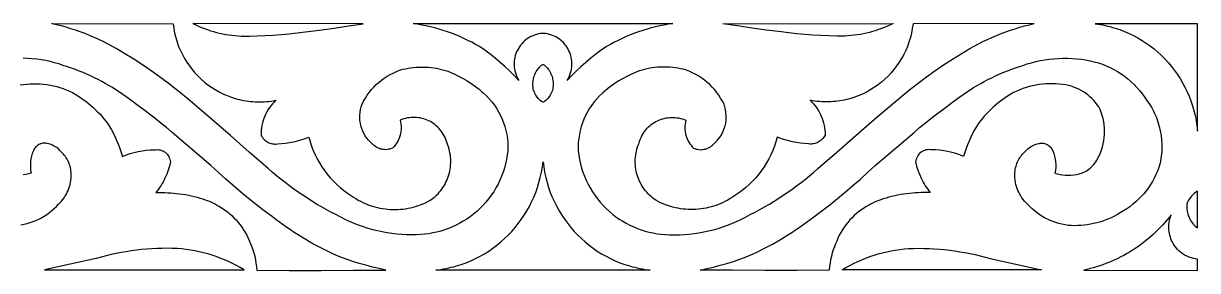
# Model space of a CAD drawing. Extents: x -75 to 228, y -166 to 132.
# Drawn here: x 67.1 to 227.8, y 98.8 to 132.5 of the extents above; entities that cross this region are included whole.
import ezdxf

# ---------------------------------------------------------------- set-up
doc = ezdxf.new("R2010")
doc.units = 0
doc.header["$MEASUREMENT"] = 0
doc.layers.get('0').update_dxf_attribs({"linetype": 'CONTINUOUS'})
doc.layers.add('LAYER_2', color=18, linetype='CONTINUOUS')

msp = doc.modelspace()

# ---------------------------------------------------------------- linework, layer by layer
for p, q in [((227.77, 117.81), (227.77, 132.45)), ((227.77, 104.58), (227.77, 109.61)), ((227.77, 98.77), (227.77, 100.34))]:
    msp.add_line(p, q)
at = {"layer": 'LAYER_2'}
for points in [[(87.57, 132.46), (87.66, 131.81), (87.78, 131.18), (87.94, 130.56), (88.12, 129.96), (88.33, 129.37), (88.58, 128.8), (88.85, 128.24), (89.14, 127.71), (89.46, 127.19), (89.81, 126.69), (90.18, 126.21), (90.57, 125.75), (90.99, 125.31), (91.42, 124.9), (91.87, 124.5), (92.35, 124.13), (92.84, 123.79), (93.34, 123.47), (93.87, 123.17), (94.4, 122.91), (94.95, 122.66), (95.23, 122.55), (95.52, 122.45), (95.8, 122.35), (96.09, 122.27), (96.38, 122.18), (96.68, 122.11), (96.97, 122.04), (97.27, 121.98), (97.58, 121.93), (97.88, 121.89), (98.18, 121.85), (98.49, 121.83), (98.8, 121.81), (99.11, 121.8), (99.42, 121.79), (99.74, 121.8), (100.05, 121.81), (100.37, 121.83), (100.68, 121.86), (101, 121.9), (101.32, 121.95), (101.64, 122.01), (101.4, 121.77), (101.17, 121.53), (100.96, 121.27), (100.76, 121), (100.58, 120.73), (100.41, 120.44), (100.26, 120.15), (100.12, 119.85), (100, 119.54), (99.89, 119.23), (99.8, 118.91), (99.73, 118.58), (99.67, 118.26), (99.63, 117.92), (99.61, 117.59), (99.61, 117.25), (99.69, 117.09), (99.79, 116.95), (99.89, 116.81), (100, 116.68), (100.13, 116.56), (100.26, 116.46), (100.4, 116.36), (100.54, 116.28), (100.69, 116.2), (100.85, 116.14), (101.01, 116.09), (101.18, 116.06), (101.35, 116.04), (101.52, 116.03), (101.69, 116.03), (101.87, 116.05), (102.42, 116.09), (102.97, 116.16), (103.51, 116.24), (104.05, 116.34), (104.59, 116.47), (105.12, 116.61), (105.64, 116.78), (106.16, 116.97), (106.33, 116.35), (106.53, 115.74), (106.76, 115.15), (107.02, 114.57), (107.3, 114), (107.61, 113.45), (107.94, 112.92), (108.3, 112.4), (108.68, 111.9), (109.09, 111.42), (109.52, 110.96), (109.97, 110.52), (110.44, 110.1), (110.94, 109.7), (111.45, 109.33), (111.98, 108.98), (112.28, 108.77), (112.59, 108.58), (112.9, 108.39), (113.22, 108.22), (113.54, 108.06), (113.86, 107.92), (114.19, 107.78), (114.52, 107.66), (114.86, 107.55), (115.2, 107.45), (115.54, 107.36), (115.88, 107.29), (116.23, 107.22), (116.58, 107.17), (116.93, 107.13), (117.28, 107.11), (117.63, 107.09), (117.98, 107.09), (118.33, 107.1), (118.68, 107.12), (119.03, 107.16), (119.38, 107.2), (119.73, 107.26), (120.07, 107.33), (120.42, 107.42), (120.76, 107.51), (121.1, 107.62), (121.44, 107.74), (121.77, 107.87), (122.1, 108.02), (122.43, 108.18), (122.75, 108.35), (122.98, 108.51), (123.21, 108.68), (123.42, 108.86), (123.63, 109.05), (123.83, 109.25), (124.01, 109.45), (124.19, 109.66), (124.36, 109.88), (124.51, 110.11), (124.66, 110.34), (124.8, 110.57), (124.92, 110.82), (125.04, 111.06), (125.14, 111.31), (125.23, 111.57), (125.32, 111.83), (125.39, 112.09), (125.45, 112.35), (125.5, 112.62), (125.54, 112.89), (125.56, 113.16), (125.58, 113.44), (125.58, 113.71), (125.57, 113.98), (125.55, 114.26), (125.52, 114.53), (125.47, 114.81), (125.42, 115.08), (125.35, 115.35), (125.27, 115.63), (125.17, 115.89), (125.06, 116.16), (124.99, 116.42), (124.9, 116.67), (124.79, 116.91), (124.68, 117.15), (124.55, 117.37), (124.42, 117.59), (124.27, 117.79), (124.11, 117.99), (123.95, 118.18), (123.77, 118.36), (123.59, 118.52), (123.39, 118.68), (123.2, 118.83), (122.99, 118.96), (122.78, 119.09), (122.56, 119.2), (122.33, 119.3), (122.1, 119.39), (121.87, 119.47), (121.63, 119.54), (121.39, 119.59), (121.14, 119.63), (120.9, 119.66), (120.65, 119.67), (120.4, 119.67), (120.15, 119.66), (119.89, 119.63), (119.64, 119.59), (119.39, 119.53), (119.14, 119.46), (118.89, 119.38), (118.64, 119.28), (118.7, 119.02), (118.75, 118.76), (118.77, 118.5), (118.78, 118.24), (118.77, 117.99), (118.75, 117.73), (118.7, 117.48), (118.64, 117.23), (118.57, 116.98), (118.47, 116.75), (118.37, 116.51), (118.24, 116.29), (118.1, 116.07), (117.95, 115.86), (117.78, 115.67), (117.59, 115.48), (117.42, 115.41), (117.24, 115.35), (117.06, 115.31), (116.87, 115.28), (116.69, 115.26), (116.51, 115.27), (116.33, 115.28), (116.15, 115.31), (115.97, 115.35), (115.8, 115.41), (115.63, 115.48), (115.46, 115.56), (115.31, 115.66), (115.16, 115.77), (115.01, 115.89), (114.88, 116.03), (114.59, 116.28), (114.33, 116.56), (114.09, 116.85), (113.88, 117.16), (113.69, 117.48), (113.53, 117.81), (113.4, 118.16), (113.29, 118.51), (113.21, 118.87), (113.15, 119.24), (113.13, 119.61), (113.13, 119.98), (113.16, 120.36), (113.22, 120.73), (113.31, 121.1), (113.43, 121.47), (113.65, 121.89), (113.89, 122.31), (114.15, 122.71), (114.43, 123.09), (114.73, 123.46), (115.05, 123.81), (115.38, 124.14), (115.73, 124.45), (116.09, 124.75), (116.47, 125.03), (116.87, 125.28), (117.28, 125.52), (117.7, 125.73), (118.13, 125.93), (118.57, 126.1), (119.03, 126.24), (119.38, 126.32), (119.73, 126.39), (120.08, 126.44), (120.43, 126.49), (120.78, 126.52), (121.14, 126.54), (121.49, 126.55), (121.84, 126.55), (122.2, 126.53), (122.55, 126.51), (122.9, 126.48), (123.25, 126.43), (123.6, 126.37), (123.95, 126.31), (124.3, 126.23), (124.65, 126.14), (125.02, 126.01), (125.39, 125.87), (125.75, 125.72), (126.11, 125.56), (126.47, 125.4), (126.82, 125.22), (127.16, 125.04), (127.5, 124.85), (127.84, 124.65), (128.17, 124.44), (128.5, 124.22), (128.82, 123.99), (129.14, 123.76), (129.45, 123.51), (129.75, 123.26), (130.05, 123), (130.46, 122.62), (130.84, 122.22), (131.2, 121.8), (131.54, 121.36), (131.85, 120.91), (132.13, 120.44), (132.39, 119.95), (132.61, 119.45), (132.81, 118.94), (132.98, 118.42), (133.13, 117.89), (133.24, 117.35), (133.32, 116.8), (133.37, 116.25), (133.39, 115.69), (133.38, 115.13), (133.3, 114.52), (133.2, 113.93), (133.08, 113.34), (132.92, 112.76), (132.74, 112.2), (132.53, 111.64), (132.3, 111.09), (132.04, 110.55), (131.76, 110.03), (131.45, 109.52), (131.12, 109.03), (130.76, 108.55), (130.38, 108.09), (129.98, 107.64), (129.56, 107.22), (129.12, 106.81), (128.68, 106.45), (128.23, 106.11), (127.76, 105.79), (127.29, 105.49), (126.8, 105.21), (126.3, 104.96), (125.79, 104.72), (125.27, 104.51), (124.75, 104.32), (124.21, 104.15), (123.67, 104.01), (123.13, 103.89), (122.57, 103.79), (122.02, 103.72), (121.45, 103.67), (120.89, 103.65), (120.21, 103.64), (119.54, 103.65), (118.87, 103.68), (118.19, 103.74), (117.53, 103.81), (116.86, 103.91), (116.2, 104.03), (115.55, 104.17), (114.89, 104.33), (114.25, 104.52), (113.61, 104.72), (112.97, 104.95), (112.35, 105.19), (111.73, 105.46), (111.12, 105.75), (110.51, 106.06), (109.84, 106.39), (109.18, 106.74), (108.52, 107.09), (107.87, 107.46), (107.22, 107.84), (106.58, 108.23), (105.95, 108.62), (105.33, 109.03), (104.71, 109.45), (104.09, 109.88), (103.49, 110.32), (102.89, 110.77), (102.3, 111.23), (101.72, 111.7), (101.14, 112.18), (100.57, 112.67), (98, 114.93), (95.42, 117.18), (92.82, 119.41), (90.21, 121.64), (89.12, 122.56), (88.01, 123.46), (86.88, 124.34), (85.73, 125.2), (84.56, 126.03), (83.38, 126.83), (82.18, 127.61), (80.97, 128.37), (80.39, 128.73), (79.8, 129.07), (79.21, 129.4), (78.61, 129.72), (78, 130.02), (77.39, 130.31), (76.77, 130.59), (76.15, 130.85), (75.52, 131.11), (74.88, 131.34), (74.24, 131.57), (73.6, 131.78), (72.95, 131.98), (72.3, 132.16), (71.64, 132.33), (70.98, 132.49)], [(113.59, 132.45), (90.28, 132.48), (90.67, 132.29), (91.06, 132.11), (91.46, 131.95), (91.86, 131.79), (92.27, 131.65), (92.68, 131.51), (93.09, 131.39), (93.51, 131.28), (93.92, 131.18), (94.35, 131.09), (94.77, 131.01), (95.19, 130.94), (95.62, 130.88), (96.05, 130.83), (96.48, 130.8), (96.91, 130.78), (98.01, 130.77), (99.1, 130.79), (100.19, 130.83), (101.28, 130.89), (102.37, 130.98), (103.46, 131.08), (104.54, 131.21), (105.63, 131.36), (107.62, 131.6), (109.61, 131.87), (111.6, 132.15)], [(138.2, 131.13), (138.17, 131.13), (137.87, 131.11), (137.59, 131.06), (137.31, 131), (137.04, 130.92), (136.79, 130.82), (136.54, 130.71), (136.3, 130.58), (136.08, 130.43), (135.86, 130.28), (135.66, 130.11), (135.47, 129.92), (135.29, 129.73), (135.12, 129.53), (134.97, 129.31), (134.83, 129.09), (134.7, 128.86), (134.59, 128.62), (134.49, 128.38), (134.41, 128.13), (134.35, 127.87), (134.3, 127.61), (134.26, 127.35), (134.25, 127.08), (134.25, 126.81), (134.26, 126.54), (134.3, 126.27), (134.35, 126.01), (134.43, 125.74), (134.52, 125.47), (134.63, 125.21), (134.76, 124.95), (134.91, 124.69), (134.3, 125.34), (133.66, 125.98), (133.01, 126.59), (132.35, 127.18), (131.66, 127.75), (130.96, 128.3), (130.24, 128.83), (129.5, 129.34), (128.98, 129.64), (128.44, 129.92), (127.9, 130.19), (127.36, 130.45), (126.81, 130.7), (126.25, 130.93), (125.69, 131.15), (125.12, 131.35), (124.55, 131.54), (123.97, 131.72), (123.39, 131.88), (122.81, 132.03), (122.22, 132.16), (121.63, 132.28), (121.04, 132.39), (120.44, 132.48), (138.17, 132.49), (138.2, 132.49), (138.24, 132.49), (155.96, 132.48), (155.37, 132.39), (154.77, 132.28), (154.18, 132.16), (153.59, 132.03), (153.01, 131.88), (152.43, 131.72), (151.85, 131.54), (151.28, 131.35), (150.72, 131.15), (150.15, 130.93), (149.6, 130.7), (149.05, 130.45), (148.5, 130.19), (147.96, 129.92), (147.43, 129.64), (146.9, 129.34), (146.17, 128.83), (145.45, 128.3), (144.74, 127.75), (144.06, 127.18), (143.39, 126.59), (142.74, 125.98), (142.11, 125.34), (141.49, 124.69), (141.64, 124.95), (141.77, 125.21), (141.88, 125.47), (141.98, 125.74), (142.05, 126.01), (142.1, 126.27), (142.14, 126.54), (142.16, 126.81), (142.16, 127.08), (142.14, 127.35), (142.11, 127.61), (142.06, 127.87), (141.99, 128.13), (141.91, 128.38), (141.81, 128.62), (141.7, 128.86), (141.58, 129.09), (141.44, 129.31), (141.28, 129.53), (141.12, 129.73), (140.94, 129.92), (140.75, 130.11), (140.54, 130.28), (140.33, 130.43), (140.1, 130.58), (139.86, 130.71), (139.62, 130.82), (139.36, 130.92), (139.09, 131), (138.82, 131.06), (138.53, 131.11), (138.24, 131.13)], [(188.84, 132.46), (188.74, 131.81), (188.62, 131.18), (188.47, 130.56), (188.28, 129.96), (188.07, 129.37), (187.83, 128.8), (187.56, 128.24), (187.26, 127.71), (186.94, 127.19), (186.59, 126.69), (186.22, 126.21), (185.83, 125.75), (185.42, 125.31), (184.98, 124.9), (184.53, 124.5), (184.06, 124.13), (183.57, 123.79), (183.06, 123.47), (182.54, 123.17), (182, 122.91), (181.45, 122.66), (181.17, 122.55), (180.89, 122.45), (180.6, 122.35), (180.31, 122.27), (180.02, 122.18), (179.72, 122.11), (179.43, 122.04), (179.13, 121.98), (178.83, 121.93), (178.52, 121.89), (178.22, 121.85), (177.91, 121.83), (177.6, 121.81), (177.29, 121.8), (176.98, 121.79), (176.67, 121.8), (176.35, 121.81), (176.04, 121.83), (175.72, 121.86), (175.4, 121.9), (175.09, 121.95), (174.77, 122.01), (175.01, 121.77), (175.23, 121.53), (175.45, 121.27), (175.64, 121), (175.83, 120.73), (175.99, 120.44), (176.15, 120.15), (176.28, 119.85), (176.41, 119.54), (176.51, 119.23), (176.6, 118.91), (176.67, 118.58), (176.73, 118.26), (176.77, 117.92), (176.79, 117.59), (176.79, 117.25), (176.71, 117.09), (176.62, 116.95), (176.51, 116.81), (176.4, 116.68), (176.28, 116.56), (176.14, 116.46), (176.01, 116.36), (175.86, 116.28), (175.71, 116.2), (175.55, 116.14), (175.39, 116.09), (175.22, 116.06), (175.05, 116.04), (174.88, 116.03), (174.71, 116.03), (174.53, 116.05), (173.98, 116.09), (173.44, 116.16), (172.89, 116.24), (172.35, 116.34), (171.82, 116.47), (171.29, 116.61), (170.76, 116.78), (170.24, 116.97), (170.07, 116.35), (169.87, 115.74), (169.64, 115.15), (169.38, 114.57), (169.1, 114), (168.79, 113.45), (168.46, 112.92), (168.1, 112.4), (167.72, 111.9), (167.31, 111.42), (166.88, 110.96), (166.43, 110.52), (165.96, 110.1), (165.47, 109.7), (164.95, 109.33), (164.42, 108.98), (164.12, 108.77), (163.81, 108.58), (163.5, 108.39), (163.19, 108.22), (162.87, 108.06), (162.54, 107.92), (162.21, 107.78), (161.88, 107.66), (161.54, 107.55), (161.2, 107.45), (160.86, 107.36), (160.52, 107.29), (160.17, 107.22), (159.83, 107.17), (159.48, 107.13), (159.13, 107.11), (158.78, 107.09), (158.42, 107.09), (158.07, 107.1), (157.72, 107.12), (157.37, 107.16), (157.02, 107.2), (156.68, 107.26), (156.33, 107.33), (155.98, 107.42), (155.64, 107.51), (155.3, 107.62), (154.97, 107.74), (154.63, 107.87), (154.3, 108.02), (153.98, 108.18), (153.65, 108.35), (153.42, 108.51), (153.19, 108.68), (152.98, 108.86), (152.77, 109.05), (152.58, 109.25), (152.39, 109.45), (152.21, 109.66), (152.05, 109.88), (151.89, 110.11), (151.74, 110.34), (151.61, 110.57), (151.48, 110.82), (151.37, 111.06), (151.26, 111.31), (151.17, 111.57), (151.09, 111.83), (151.01, 112.09), (150.95, 112.35), (150.9, 112.62), (150.87, 112.89), (150.84, 113.16), (150.83, 113.44), (150.82, 113.71), (150.83, 113.98), (150.85, 114.26), (150.88, 114.53), (150.93, 114.81), (150.99, 115.08), (151.06, 115.35), (151.14, 115.63), (151.23, 115.89), (151.34, 116.16), (151.42, 116.42), (151.51, 116.67), (151.61, 116.91), (151.72, 117.15), (151.85, 117.37), (151.99, 117.59), (152.13, 117.79), (152.29, 117.99), (152.46, 118.18), (152.63, 118.36), (152.82, 118.52), (153.01, 118.68), (153.21, 118.83), (153.41, 118.96), (153.63, 119.09), (153.85, 119.2), (154.07, 119.3), (154.3, 119.39), (154.53, 119.47), (154.77, 119.54), (155.01, 119.59), (155.26, 119.63), (155.51, 119.66), (155.75, 119.67), (156.01, 119.67), (156.26, 119.66), (156.51, 119.63), (156.76, 119.59), (157.01, 119.53), (157.27, 119.46), (157.52, 119.38), (157.76, 119.28), (157.7, 119.02), (157.66, 118.76), (157.63, 118.5), (157.62, 118.24), (157.63, 117.99), (157.66, 117.73), (157.7, 117.48), (157.76, 117.23), (157.84, 116.98), (157.93, 116.75), (158.04, 116.51), (158.16, 116.29), (158.3, 116.07), (158.46, 115.86), (158.63, 115.67), (158.81, 115.48), (158.99, 115.41), (159.17, 115.35), (159.35, 115.31), (159.53, 115.28), (159.71, 115.26), (159.89, 115.27), (160.08, 115.28), (160.26, 115.31), (160.43, 115.35), (160.61, 115.41), (160.77, 115.48), (160.94, 115.56), (161.1, 115.66), (161.25, 115.77), (161.39, 115.89), (161.52, 116.03), (161.81, 116.28), (162.07, 116.56), (162.31, 116.85), (162.52, 117.16), (162.71, 117.48), (162.87, 117.81), (163.01, 118.16), (163.11, 118.51), (163.2, 118.87), (163.25, 119.24), (163.28, 119.61), (163.27, 119.98), (163.24, 120.36), (163.18, 120.73), (163.09, 121.1), (162.97, 121.47), (162.75, 121.89), (162.51, 122.31), (162.25, 122.71), (161.97, 123.09), (161.67, 123.46), (161.36, 123.81), (161.02, 124.14), (160.67, 124.45), (160.31, 124.75), (159.93, 125.03), (159.53, 125.28), (159.13, 125.52), (158.71, 125.73), (158.27, 125.93), (157.83, 126.1), (157.38, 126.24), (157.03, 126.32), (156.68, 126.39), (156.33, 126.44), (155.97, 126.49), (155.62, 126.52), (155.27, 126.54), (154.91, 126.55), (154.56, 126.55), (154.21, 126.53), (153.85, 126.51), (153.5, 126.48), (153.15, 126.43), (152.8, 126.37), (152.45, 126.31), (152.1, 126.23), (151.76, 126.14), (151.39, 126.01), (151.02, 125.87), (150.65, 125.72), (150.29, 125.56), (149.94, 125.4), (149.59, 125.22), (149.24, 125.04), (148.9, 124.85), (148.56, 124.65), (148.23, 124.44), (147.9, 124.22), (147.58, 123.99), (147.27, 123.76), (146.96, 123.51), (146.65, 123.26), (146.36, 123), (145.95, 122.62), (145.56, 122.22), (145.2, 121.8), (144.86, 121.36), (144.55, 120.91), (144.27, 120.44), (144.02, 119.95), (143.79, 119.45), (143.59, 118.94), (143.42, 118.42), (143.28, 117.89), (143.17, 117.35), (143.08, 116.8), (143.03, 116.25), (143.01, 115.69), (143.03, 115.13), (143.1, 114.52), (143.2, 113.93), (143.33, 113.34), (143.48, 112.76), (143.66, 112.2), (143.87, 111.64), (144.1, 111.09), (144.36, 110.55), (144.65, 110.03), (144.95, 109.52), (145.29, 109.03), (145.64, 108.55), (146.02, 108.09), (146.42, 107.64), (146.84, 107.22), (147.29, 106.81), (147.72, 106.45), (148.18, 106.11), (148.64, 105.79), (149.12, 105.49), (149.6, 105.21), (150.1, 104.96), (150.61, 104.72), (151.13, 104.51), (151.65, 104.32), (152.19, 104.15), (152.73, 104.01), (153.28, 103.89), (153.83, 103.79), (154.39, 103.72), (154.95, 103.67), (155.51, 103.65), (156.19, 103.64), (156.86, 103.65), (157.54, 103.68), (158.21, 103.74), (158.88, 103.81), (159.54, 103.91), (160.2, 104.03), (160.86, 104.17), (161.51, 104.33), (162.16, 104.52), (162.8, 104.72), (163.43, 104.95), (164.06, 105.19), (164.68, 105.46), (165.29, 105.75), (165.89, 106.06), (166.56, 106.39), (167.22, 106.74), (167.88, 107.09), (168.53, 107.46), (169.18, 107.84), (169.82, 108.23), (170.45, 108.62), (171.08, 109.03), (171.7, 109.45), (172.31, 109.88), (172.91, 110.32), (173.51, 110.77), (174.1, 111.23), (174.69, 111.7), (175.26, 112.18), (175.83, 112.67), (178.4, 114.93), (180.99, 117.18), (183.58, 119.41), (186.19, 121.64), (187.29, 122.56), (188.4, 123.46), (189.53, 124.34), (190.68, 125.2), (191.84, 126.03), (193.02, 126.83), (194.22, 127.61), (195.44, 128.37), (196.02, 128.73), (196.6, 129.07), (197.2, 129.4), (197.8, 129.72), (198.4, 130.02), (199.02, 130.31), (199.63, 130.59), (200.26, 130.85), (200.89, 131.11), (201.52, 131.34), (202.16, 131.57), (202.8, 131.78), (203.45, 131.98), (204.1, 132.16), (204.76, 132.33), (205.42, 132.49)], [(162.81, 132.45), (186.13, 132.48), (185.74, 132.29), (185.34, 132.11), (184.94, 131.95), (184.54, 131.79), (184.13, 131.65), (183.72, 131.51), (183.31, 131.39), (182.9, 131.28), (182.48, 131.18), (182.06, 131.09), (181.63, 131.01), (181.21, 130.94), (180.78, 130.88), (180.35, 130.83), (179.92, 130.8), (179.49, 130.78), (178.4, 130.77), (177.3, 130.79), (176.21, 130.83), (175.12, 130.89), (174.03, 130.98), (172.94, 131.08), (171.86, 131.21), (170.78, 131.36), (168.78, 131.6), (166.79, 131.87), (164.8, 132.15)], [(220.56, 122.37), (220.75, 122.12), (220.94, 121.86), (221.12, 121.6), (221.3, 121.33), (221.46, 121.06), (221.61, 120.78), (221.76, 120.5), (221.9, 120.22), (222.03, 119.93), (222.15, 119.64), (222.26, 119.34), (222.36, 119.05), (222.54, 118.44), (222.68, 117.83), (222.79, 117.22), (222.85, 116.59), (222.89, 115.96), (222.88, 115.33), (222.87, 115.02), (222.84, 114.7), (222.81, 114.39), (222.76, 114.07), (222.71, 113.76), (222.64, 113.44), (222.57, 113.13), (222.49, 112.82), (222.3, 112.33), (222.08, 111.85), (221.85, 111.39), (221.6, 110.93), (221.33, 110.49), (221.04, 110.06), (220.73, 109.64), (220.4, 109.24), (220.05, 108.86), (219.69, 108.49), (219.32, 108.13), (218.92, 107.8), (218.51, 107.48), (218.09, 107.18), (217.65, 106.89), (217.2, 106.63), (216.82, 106.41), (216.43, 106.2), (216.04, 106.01), (215.63, 105.83), (215.23, 105.66), (214.81, 105.52), (214.4, 105.38), (213.98, 105.27), (213.55, 105.16), (213.12, 105.08), (212.69, 105.01), (212.25, 104.95), (211.82, 104.91), (211.38, 104.89), (210.94, 104.88), (210.5, 104.89), (210.07, 104.93), (209.64, 104.99), (209.22, 105.08), (208.81, 105.18), (208.4, 105.3), (208, 105.44), (207.6, 105.6), (207.22, 105.78), (206.84, 105.97), (206.47, 106.19), (206.11, 106.42), (205.77, 106.67), (205.43, 106.94), (205.11, 107.22), (204.8, 107.52), (204.5, 107.84), (204.29, 108.04), (204.1, 108.25), (203.91, 108.47), (203.74, 108.7), (203.58, 108.94), (203.44, 109.19), (203.3, 109.44), (203.19, 109.7), (203.08, 109.97), (202.99, 110.24), (202.92, 110.52), (202.86, 110.8), (202.81, 111.08), (202.78, 111.37), (202.77, 111.66), (202.77, 111.95), (202.78, 112.16), (202.8, 112.38), (202.83, 112.58), (202.87, 112.79), (202.93, 112.99), (202.99, 113.19), (203.06, 113.39), (203.14, 113.58), (203.23, 113.77), (203.33, 113.96), (203.44, 114.14), (203.56, 114.31), (203.68, 114.48), (203.82, 114.64), (203.96, 114.79), (204.11, 114.94), (204.31, 115.16), (204.53, 115.36), (204.76, 115.54), (205, 115.7), (205.26, 115.84), (205.53, 115.96), (205.81, 116.05), (206.1, 116.11), (206.25, 116.13), (206.39, 116.14), (206.53, 116.14), (206.67, 116.13), (206.81, 116.1), (206.95, 116.06), (207.08, 116.01), (207.21, 115.95), (207.33, 115.87), (207.44, 115.79), (207.55, 115.7), (207.65, 115.6), (207.74, 115.49), (207.82, 115.37), (207.89, 115.24), (207.95, 115.11), (208.09, 114.74), (208.2, 114.37), (208.29, 113.99), (208.34, 113.61), (208.36, 113.23), (208.36, 112.84), (208.32, 112.45), (208.25, 112.07), (208.61, 111.96), (208.97, 111.88), (209.34, 111.82), (209.71, 111.79), (210.08, 111.78), (210.45, 111.79), (210.82, 111.82), (211.19, 111.88), (211.42, 111.93), (211.65, 111.99), (211.87, 112.06), (212.09, 112.14), (212.3, 112.24), (212.51, 112.35), (212.7, 112.47), (212.89, 112.6), (213.08, 112.75), (213.25, 112.9), (213.41, 113.07), (213.57, 113.24), (213.71, 113.43), (213.85, 113.62), (213.97, 113.82), (214.08, 114.03), (214.29, 114.42), (214.47, 114.82), (214.62, 115.23), (214.76, 115.65), (214.86, 116.07), (214.95, 116.49), (215.01, 116.92), (215.04, 117.35), (215.05, 117.79), (215.04, 118.22), (215, 118.65), (214.94, 119.08), (214.85, 119.51), (214.74, 119.93), (214.6, 120.35), (214.44, 120.76), (214.25, 121.09), (214.03, 121.4), (213.81, 121.69), (213.56, 121.98), (213.31, 122.24), (213.04, 122.5), (212.75, 122.74), (212.46, 122.96), (212.15, 123.16), (211.83, 123.35), (211.51, 123.53), (211.17, 123.68), (210.83, 123.82), (210.47, 123.93), (210.11, 124.03), (209.74, 124.11), (209.29, 124.18), (208.83, 124.23), (208.37, 124.26), (207.91, 124.27), (207.46, 124.27), (207, 124.25), (206.55, 124.21), (206.09, 124.15), (205.64, 124.07), (205.19, 123.98), (204.75, 123.87), (204.31, 123.74), (203.88, 123.6), (203.45, 123.43), (203.02, 123.25), (202.6, 123.06), (202.23, 122.84), (201.86, 122.62), (201.49, 122.38), (201.14, 122.13), (200.79, 121.88), (200.45, 121.61), (200.11, 121.34), (199.79, 121.05), (199.47, 120.75), (199.17, 120.45), (198.87, 120.14), (198.58, 119.82), (198.3, 119.48), (198.03, 119.14), (197.76, 118.8), (197.51, 118.44), (197.24, 117.95), (196.99, 117.46), (196.74, 116.95), (196.52, 116.44), (196.3, 115.93), (196.1, 115.41), (195.92, 114.88), (195.75, 114.35), (195.23, 114.56), (194.7, 114.74), (194.16, 114.89), (193.62, 115.02), (193.07, 115.11), (192.51, 115.18), (191.95, 115.22), (191.39, 115.23), (191.19, 115.26), (190.99, 115.27), (190.8, 115.25), (190.61, 115.22), (190.43, 115.17), (190.25, 115.1), (190.08, 115.01), (189.93, 114.9), (189.78, 114.78), (189.65, 114.65), (189.53, 114.5), (189.43, 114.34), (189.34, 114.16), (189.27, 113.98), (189.22, 113.79), (189.19, 113.58), (189.33, 113.01), (189.5, 112.45), (189.7, 111.9), (189.94, 111.36), (190.21, 110.84), (190.35, 110.59), (190.51, 110.34), (190.67, 110.1), (190.84, 109.86), (191.01, 109.62), (191.2, 109.4), (190.79, 109.41), (190.38, 109.41), (189.97, 109.41), (189.56, 109.39), (189.15, 109.37), (188.75, 109.34), (188.34, 109.29), (187.94, 109.24), (187.53, 109.19), (187.13, 109.12), (186.73, 109.04), (186.33, 108.96), (185.93, 108.86), (185.54, 108.76), (185.14, 108.65), (184.75, 108.53), (184.45, 108.43), (184.16, 108.32), (183.87, 108.21), (183.58, 108.09), (183.3, 107.95), (183.02, 107.81), (182.75, 107.66), (182.48, 107.51), (182.12, 107.29), (181.77, 107.05), (181.44, 106.8), (181.11, 106.53), (180.79, 106.26), (180.49, 105.96), (180.2, 105.66), (179.92, 105.34), (179.66, 105.01), (179.41, 104.67), (179.17, 104.31), (178.96, 103.95), (178.75, 103.57), (178.56, 103.19), (178.39, 102.79), (178.24, 102.39), (178.07, 102), (177.92, 101.59), (177.78, 101.16), (177.66, 100.71), (177.56, 100.24), (177.48, 99.77), (177.42, 99.29), (177.37, 98.8), (172.96, 98.77), (168.55, 98.77), (164.13, 98.79), (159.72, 98.83), (160.64, 99.02), (161.55, 99.24), (162.45, 99.47), (163.35, 99.73), (164.25, 100.01), (165.13, 100.31), (166.01, 100.64), (166.89, 100.98), (167.44, 101.25), (167.99, 101.52), (168.53, 101.8), (169.08, 102.09), (169.61, 102.38), (170.15, 102.69), (170.68, 102.99), (171.2, 103.31), (171.72, 103.63), (172.24, 103.96), (172.75, 104.3), (173.26, 104.65), (173.76, 105), (174.26, 105.36), (174.76, 105.72), (175.25, 106.09), (176.34, 106.91), (177.43, 107.74), (178.5, 108.6), (179.56, 109.46), (180.6, 110.35), (181.63, 111.25), (182.65, 112.17), (183.65, 113.1), (188.97, 117.63), (189.73, 118.27), (190.5, 118.89), (191.27, 119.51), (192.06, 120.12), (192.85, 120.72), (193.64, 121.31), (194.44, 121.9), (195.25, 122.47), (195.71, 122.8), (196.17, 123.12), (196.65, 123.44), (197.12, 123.74), (197.61, 124.03), (198.1, 124.31), (198.59, 124.58), (199.09, 124.84), (199.6, 125.09), (200.11, 125.33), (200.62, 125.56), (201.14, 125.78), (201.67, 125.99), (202.2, 126.19), (202.73, 126.38), (203.27, 126.56), (203.86, 126.77), (204.45, 126.97), (205.05, 127.14), (205.66, 127.29), (206.27, 127.42), (206.88, 127.52), (207.49, 127.61), (208.11, 127.67), (208.73, 127.72), (209.35, 127.74), (209.97, 127.74), (210.6, 127.71), (211.22, 127.67), (211.84, 127.6), (212.46, 127.51), (213.07, 127.4), (213.64, 127.27), (214.2, 127.11), (214.75, 126.93), (215.28, 126.72), (215.81, 126.48), (216.32, 126.22), (216.82, 125.94), (217.3, 125.63), (217.77, 125.29), (218.23, 124.94), (218.66, 124.56), (219.08, 124.17), (219.48, 123.75), (219.86, 123.31), (220.22, 122.85)], [(138.2, 121.76), (138.19, 121.75), (138.18, 121.76), (138.16, 121.75), (137.99, 121.86), (137.83, 121.99), (137.68, 122.12), (137.54, 122.26), (137.41, 122.41), (137.3, 122.56), (137.2, 122.72), (137.11, 122.89), (137.04, 123.06), (136.97, 123.23), (136.92, 123.41), (136.87, 123.59), (136.84, 123.77), (136.82, 123.96), (136.81, 124.14), (136.81, 124.33), (136.83, 124.52), (136.85, 124.7), (136.88, 124.89), (136.92, 125.07), (136.97, 125.25), (137.04, 125.43), (137.11, 125.6), (137.19, 125.77), (137.28, 125.94), (137.38, 126.1), (137.49, 126.25), (137.61, 126.4), (137.73, 126.53), (137.87, 126.67), (138.01, 126.79), (138.16, 126.9), (138.18, 126.89), (138.19, 126.9), (138.2, 126.89), (138.22, 126.9), (138.23, 126.89), (138.24, 126.9), (138.39, 126.79), (138.53, 126.67), (138.67, 126.53), (138.8, 126.4), (138.91, 126.25), (139.02, 126.1), (139.12, 125.94), (139.21, 125.77), (139.29, 125.6), (139.37, 125.43), (139.43, 125.25), (139.48, 125.07), (139.52, 124.89), (139.56, 124.7), (139.58, 124.52), (139.59, 124.33), (139.59, 124.14), (139.58, 123.96), (139.56, 123.77), (139.53, 123.59), (139.49, 123.41), (139.43, 123.23), (139.37, 123.06), (139.29, 122.89), (139.2, 122.72), (139.1, 122.56), (138.99, 122.41), (138.86, 122.26), (138.73, 122.12), (138.58, 121.99), (138.41, 121.86), (138.24, 121.75), (138.23, 121.76), (138.22, 121.75)], [(138.2, 98.83), (123.52, 98.83), (123.88, 98.87), (124.24, 98.92), (124.6, 98.98), (124.95, 99.05), (125.3, 99.12), (125.65, 99.2), (126, 99.28), (126.34, 99.38), (126.68, 99.48), (127.02, 99.59), (127.68, 99.83), (128.33, 100.09), (128.96, 100.39), (129.58, 100.7), (130.19, 101.05), (130.78, 101.42), (131.35, 101.81), (131.9, 102.22), (132.44, 102.66), (132.95, 103.12), (133.45, 103.6), (133.93, 104.1), (134.38, 104.63), (134.82, 105.17), (135.23, 105.73), (135.62, 106.3), (135.99, 106.9), (136.33, 107.51), (136.64, 108.13), (136.94, 108.77), (137.2, 109.43), (137.44, 110.1), (137.65, 110.78), (137.83, 111.47), (137.98, 112.18), (138.11, 112.9), (138.2, 113.62), (138.29, 112.9), (138.42, 112.18), (138.57, 111.47), (138.75, 110.78), (138.96, 110.1), (139.2, 109.43), (139.47, 108.77), (139.76, 108.13), (140.07, 107.51), (140.42, 106.9), (140.78, 106.3), (141.17, 105.73), (141.58, 105.17), (142.02, 104.63), (142.48, 104.1), (142.95, 103.6), (143.45, 103.12), (143.97, 102.66), (144.5, 102.22), (145.06, 101.81), (145.63, 101.42), (146.22, 101.05), (146.82, 100.7), (147.44, 100.39), (148.08, 100.09), (148.72, 99.83), (149.39, 99.59), (149.72, 99.48), (150.06, 99.38), (150.41, 99.28), (150.75, 99.2), (151.1, 99.12), (151.45, 99.05), (151.8, 98.98), (152.16, 98.92), (152.52, 98.87), (152.88, 98.83)], [(77.04, 100.4), (73.51, 99.64), (69.99, 98.86), (97.28, 98.85), (96.76, 99.16), (96.23, 99.45), (95.69, 99.73), (95.14, 99.99), (94.59, 100.23), (94.03, 100.45), (93.47, 100.66), (92.9, 100.86), (92.32, 101.03), (91.74, 101.19), (91.15, 101.33), (90.56, 101.45), (89.97, 101.56), (89.37, 101.65), (88.77, 101.72), (88.17, 101.77), (87.46, 101.79), (86.76, 101.8), (86.05, 101.79), (85.35, 101.77), (84.65, 101.73), (83.95, 101.68), (83.25, 101.61), (82.55, 101.53), (81.85, 101.44), (81.16, 101.33), (80.46, 101.21), (79.77, 101.08), (79.08, 100.93), (78.4, 100.77), (77.72, 100.59)], [(199.37, 100.4), (202.89, 99.64), (206.42, 98.86), (179.12, 98.85), (179.65, 99.16), (180.18, 99.45), (180.71, 99.73), (181.26, 99.99), (181.81, 100.23), (182.37, 100.45), (182.94, 100.66), (183.51, 100.86), (184.08, 101.03), (184.66, 101.19), (185.25, 101.33), (185.84, 101.45), (186.43, 101.56), (187.03, 101.65), (187.63, 101.72), (188.23, 101.77), (188.94, 101.79), (189.64, 101.8), (190.35, 101.79), (191.05, 101.77), (191.75, 101.73), (192.46, 101.68), (193.16, 101.61), (193.86, 101.53), (194.55, 101.44), (195.25, 101.33), (195.94, 101.21), (196.63, 101.08), (197.32, 100.93), (198.01, 100.77), (198.69, 100.59)]]:
    msp.add_lwpolyline(points, close=True, dxfattribs=at)
for points in [[(227.77, 132.45), (213.76, 132.45), (214.11, 132.4), (214.45, 132.35), (214.8, 132.29), (215.14, 132.22), (215.48, 132.14), (215.82, 132.06), (216.15, 131.96), (216.48, 131.87), (217.14, 131.65), (217.78, 131.41), (218.4, 131.14), (219.02, 130.84), (219.61, 130.52), (220.2, 130.18), (220.76, 129.81), (221.31, 129.42), (221.84, 129.01), (222.35, 128.57), (222.85, 128.11), (223.32, 127.64), (223.78, 127.14), (224.21, 126.63), (224.63, 126.09), (225.02, 125.54), (225.39, 124.98), (225.73, 124.39), (226.05, 123.79), (226.35, 123.18), (226.62, 122.55), (226.87, 121.91), (227.09, 121.25), (227.28, 120.59), (227.45, 119.91), (227.52, 119.56), (227.58, 119.22), (227.64, 118.87), (227.69, 118.52), (227.73, 118.16), (227.77, 117.81)], [(66.66, 124.11), (67.11, 124.18), (67.57, 124.23), (68.03, 124.26), (68.49, 124.27), (68.95, 124.27), (69.4, 124.25), (69.86, 124.21), (70.31, 124.15), (70.76, 124.07), (71.21, 123.98), (71.65, 123.87), (72.09, 123.74), (72.53, 123.6), (72.96, 123.43), (73.38, 123.25), (73.8, 123.06), (74.18, 122.84), (74.55, 122.62), (74.91, 122.38), (75.27, 122.13), (75.62, 121.88), (75.96, 121.61), (76.29, 121.34), (76.61, 121.05), (76.93, 120.75), (77.24, 120.45), (77.54, 120.14), (77.83, 119.82), (78.11, 119.48), (78.38, 119.14), (78.64, 118.8), (78.89, 118.44), (79.16, 117.95), (79.42, 117.46), (79.66, 116.95), (79.89, 116.44), (80.1, 115.93), (80.3, 115.41), (80.49, 114.88), (80.66, 114.35), (81.18, 114.56), (81.71, 114.74), (82.24, 114.89), (82.79, 115.02), (83.34, 115.11), (83.89, 115.18), (84.45, 115.22), (85.01, 115.23), (85.21, 115.26), (85.41, 115.27), (85.6, 115.25), (85.79, 115.22), (85.98, 115.17), (86.15, 115.1), (86.32, 115.01), (86.48, 114.9), (86.62, 114.78), (86.75, 114.65), (86.87, 114.5), (86.98, 114.34), (87.06, 114.16), (87.13, 113.98), (87.18, 113.79), (87.21, 113.58), (87.07, 113.01), (86.9, 112.45), (86.7, 111.9), (86.46, 111.36), (86.2, 110.84), (86.05, 110.59), (85.9, 110.34), (85.73, 110.1), (85.56, 109.86), (85.39, 109.62), (85.2, 109.4), (85.61, 109.41), (86.02, 109.41), (86.43, 109.41), (86.84, 109.39), (87.25, 109.37), (87.66, 109.34), (88.06, 109.29), (88.47, 109.24), (88.87, 109.19), (89.27, 109.12), (89.67, 109.04), (90.07, 108.96), (90.47, 108.86), (90.87, 108.76), (91.26, 108.65), (91.65, 108.53), (91.95, 108.43), (92.25, 108.32), (92.54, 108.21), (92.82, 108.09), (93.1, 107.95), (93.38, 107.81), (93.65, 107.66), (93.92, 107.51), (94.28, 107.29), (94.63, 107.05), (94.97, 106.8), (95.29, 106.53), (95.61, 106.26), (95.91, 105.96), (96.2, 105.66), (96.48, 105.34), (96.74, 105.01), (96.99, 104.67), (97.23, 104.31), (97.45, 103.95), (97.65, 103.57), (97.84, 103.19), (98.01, 102.79), (98.17, 102.39), (98.33, 102), (98.48, 101.59), (98.62, 101.16), (98.74, 100.71), (98.84, 100.24), (98.92, 99.77), (98.99, 99.29), (99.03, 98.8), (103.44, 98.77), (107.86, 98.77), (112.27, 98.79), (116.68, 98.83), (115.77, 99.02), (114.85, 99.24), (113.95, 99.47), (113.05, 99.73), (112.16, 100.01), (111.27, 100.31), (110.39, 100.64), (109.52, 100.98), (108.96, 101.25), (108.41, 101.52), (107.87, 101.8), (107.33, 102.09), (106.79, 102.38), (106.26, 102.69), (105.73, 102.99), (105.2, 103.31), (104.68, 103.63), (104.16, 103.96), (103.65, 104.3), (103.14, 104.65), (102.64, 105), (102.14, 105.36), (101.65, 105.72), (101.16, 106.09), (100.06, 106.91), (98.97, 107.74), (97.9, 108.6), (96.85, 109.46), (95.8, 110.35), (94.77, 111.25), (93.76, 112.17), (92.75, 113.1), (87.44, 117.63), (86.67, 118.27), (85.9, 118.89), (85.13, 119.51), (84.35, 120.12), (83.56, 120.72), (82.76, 121.31), (81.96, 121.9), (81.15, 122.47), (80.69, 122.8), (80.23, 123.12), (79.76, 123.44), (79.28, 123.74), (78.79, 124.03), (78.3, 124.31), (77.81, 124.58), (77.31, 124.84), (76.8, 125.09), (76.29, 125.33), (75.78, 125.56), (75.26, 125.78), (74.73, 125.99), (74.21, 126.19), (73.67, 126.38), (73.14, 126.56), (72.55, 126.77), (71.95, 126.97), (71.35, 127.14), (70.75, 127.29), (70.14, 127.42), (69.52, 127.52), (68.91, 127.61), (68.29, 127.67), (67.67, 127.72), (67.05, 127.74)], [(66.76, 104.99), (67.18, 105.08), (67.6, 105.18), (68.01, 105.3), (68.41, 105.44), (68.8, 105.6), (69.19, 105.78), (69.56, 105.97), (69.93, 106.19), (70.29, 106.42), (70.64, 106.67), (70.97, 106.94), (71.29, 107.22), (71.6, 107.52), (71.9, 107.84), (72.11, 108.04), (72.31, 108.25), (72.49, 108.47), (72.66, 108.7), (72.82, 108.94), (72.97, 109.19), (73.1, 109.44), (73.22, 109.7), (73.32, 109.97), (73.41, 110.24), (73.49, 110.52), (73.55, 110.8), (73.59, 111.08), (73.62, 111.37), (73.64, 111.66), (73.64, 111.95), (73.62, 112.16), (73.6, 112.38), (73.57, 112.58), (73.53, 112.79), (73.48, 112.99), (73.41, 113.19), (73.34, 113.39), (73.26, 113.58), (73.17, 113.77), (73.07, 113.96), (72.96, 114.14), (72.85, 114.31), (72.72, 114.48), (72.59, 114.64), (72.44, 114.79), (72.29, 114.94), (72.09, 115.16), (71.88, 115.36), (71.65, 115.54), (71.4, 115.7), (71.14, 115.84), (70.87, 115.96), (70.59, 116.05), (70.3, 116.11), (70.16, 116.13), (70.01, 116.14), (69.87, 116.14), (69.73, 116.13), (69.59, 116.1), (69.45, 116.06), (69.32, 116.01), (69.2, 115.95), (69.08, 115.87), (68.96, 115.79), (68.86, 115.7), (68.76, 115.6), (68.67, 115.49), (68.58, 115.37), (68.51, 115.24), (68.45, 115.11), (68.31, 114.74), (68.2, 114.37), (68.12, 113.99), (68.06, 113.61), (68.04, 113.23), (68.05, 112.84), (68.08, 112.45), (68.15, 112.07), (67.79, 111.96), (67.43, 111.88), (67.06, 111.82)], [(227.77, 109.61), (227.52, 109.45), (227.29, 109.27), (227.07, 109.07), (226.88, 108.85), (226.7, 108.61), (226.55, 108.36), (226.41, 108.1), (226.3, 107.82), (226.29, 107.59), (226.29, 107.35), (226.31, 107.12), (226.34, 106.89), (226.39, 106.66), (226.45, 106.44), (226.52, 106.22), (226.61, 106), (226.71, 105.8), (226.83, 105.6), (226.95, 105.4), (227.09, 105.22), (227.24, 105.04), (227.41, 104.88), (227.58, 104.72), (227.77, 104.58)], [(227.77, 100.34), (227.72, 100.33), (227.45, 100.37), (227.2, 100.42), (226.94, 100.48), (226.7, 100.56), (226.46, 100.66), (226.23, 100.76), (226.01, 100.88), (225.8, 101.01), (225.6, 101.15), (225.4, 101.31), (225.22, 101.47), (225.04, 101.65), (224.88, 101.83), (224.73, 102.02), (224.58, 102.22), (224.45, 102.43), (224.33, 102.65), (224.22, 102.87), (224.13, 103.1), (224.05, 103.33), (223.98, 103.57), (223.92, 103.81), (223.88, 104.06), (223.85, 104.31), (223.83, 104.56), (223.83, 104.81), (223.85, 105.07), (223.88, 105.33), (223.93, 105.58), (223.99, 105.84), (224.07, 106.1), (224.16, 106.35), (223.88, 106), (223.59, 105.64), (223.29, 105.3), (222.99, 104.96), (222.68, 104.63), (222.36, 104.31), (222.03, 103.99), (221.7, 103.69), (221.37, 103.39), (221.02, 103.09), (220.67, 102.81), (220.32, 102.53), (219.96, 102.26), (219.59, 102), (219.22, 101.75), (218.84, 101.51), (218.46, 101.27), (218.07, 101.05), (217.68, 100.83), (217.28, 100.62), (216.88, 100.42), (216.47, 100.23), (216.06, 100.04), (215.64, 99.87), (215.22, 99.71), (214.8, 99.55), (214.38, 99.4), (213.94, 99.27), (213.51, 99.14), (213.07, 99.02), (212.63, 98.91), (212.19, 98.81), (227.77, 98.77)]]:
    msp.add_lwpolyline(points, dxfattribs=at)

doc.saveas('drawing.dxf')
